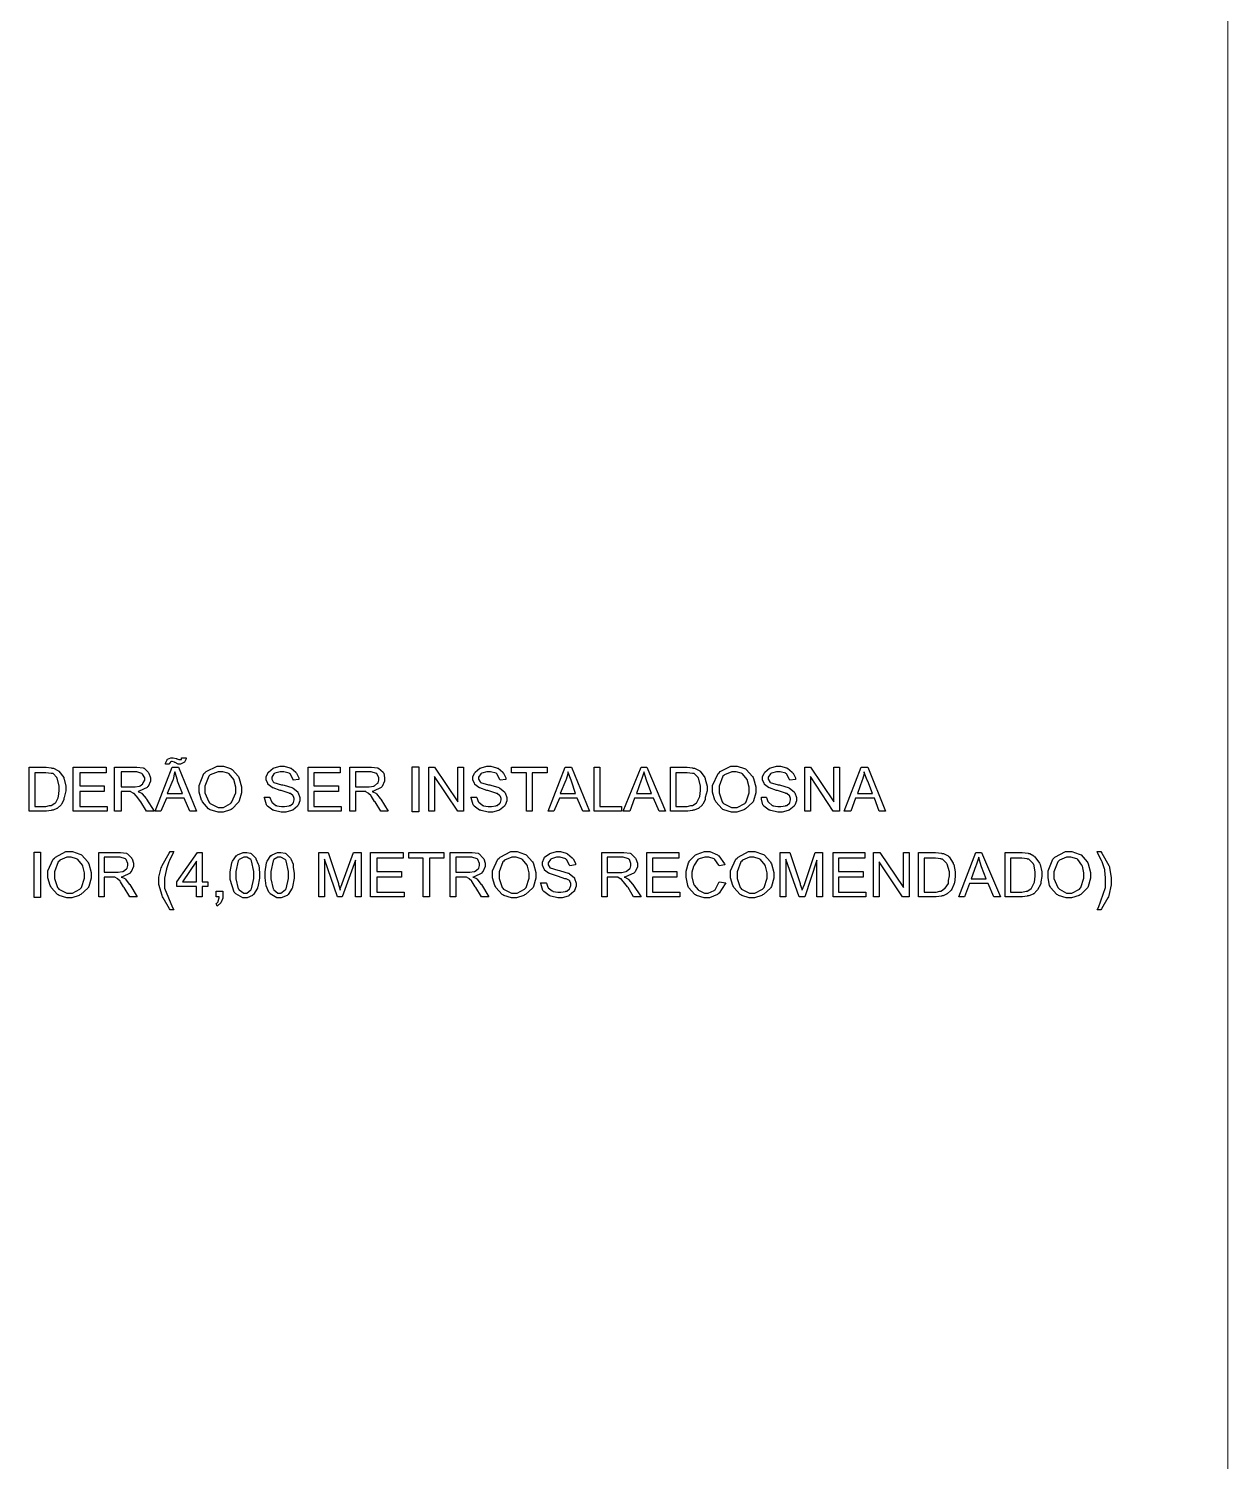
# Model space of a CAD drawing. Extents: x 0 to 210, y 0 to 297.
# Drawn here: x 156.3 to 210.4, y 64.2 to 128.8 of the extents above; entities that cross this region are included whole.
import ezdxf

# ---------------------------------------------------------------- set-up
doc = ezdxf.new("R2010")
doc.units = 0
doc.header["$MEASUREMENT"] = 0
doc.layers.add('C00-00-00-BLACK', color=7, linetype='Continuous')

msp = doc.modelspace()

# ---------------------------------------------------------------- linework, layer by layer
at = {"layer": 'C00-00-00-BLACK', "const_width": 0.0423}
msp.add_lwpolyline([(0.0427, -0.3886), (210.36, -0.3886), (210.36, 296.883), (0.0427, 296.883), (0.0427, -0.3886)], close=True, dxfattribs=at)
at = {"layer": 'C00-00-00-BLACK'}
for points in [[(162.436, 95.6649), (162.436, 95.7185), (162.509, 95.8674), (162.52, 95.8769), (162.53, 95.8991), (162.682, 95.9612), (162.733, 95.9612), (162.785, 95.9612), (162.921, 95.9309), (162.943, 95.9196), (162.953, 95.91), (163.04, 95.8769), (163.07, 95.8769), (163.091, 95.8769), (163.139, 95.8769), (163.155, 95.8769), (163.155, 95.8769), (163.155, 95.9404), (163.155, 95.9612), (163.366, 95.9612), (163.366, 95.9086), (163.292, 95.7612), (163.282, 95.7502), (163.271, 95.7407), (163.12, 95.6649), (163.07, 95.6649), (163.016, 95.6649), (162.88, 95.7407), (162.859, 95.7502), (162.848, 95.7612), (162.733, 95.7929), (162.733, 95.7929), (162.711, 95.7929), (162.647, 95.7612), (162.647, 95.7502), (162.647, 95.7502), (162.604, 95.6867), (162.604, 95.6649), (162.436, 95.6649)], [(156.286, 93.5468), (156.286, 95.5379), (156.967, 95.5379), (157.051, 95.5379), (157.284, 95.5075), (157.306, 95.4966), (157.379, 95.4966), (157.58, 95.3904), (157.602, 95.3685), (157.634, 95.3477), (157.845, 95.0627), (157.856, 95.0309), (157.865, 94.9992), (157.94, 94.6739), (157.94, 94.5653), (157.94, 94.4605), (157.865, 94.1737), (157.856, 94.1419), (157.856, 94.0675), (157.75, 93.865), (157.729, 93.8431), (157.718, 93.8223), (157.569, 93.6847), (157.559, 93.6734), (157.537, 93.6639), (157.364, 93.5881), (157.306, 93.5881), (157.284, 93.5785), (157.077, 93.5468), (157.009, 93.5468), (156.286, 93.5468)], [(156.541, 93.7577), (156.967, 93.7577), (157.04, 93.7577), (157.207, 93.8004), (157.263, 93.8004), (157.284, 93.8114), (157.453, 93.9176), (157.475, 93.9271), (157.485, 93.938), (157.591, 94.1518), (157.602, 94.1835), (157.612, 94.2054), (157.643, 94.4757), (157.643, 94.5653), (157.643, 94.6824), (157.569, 94.9992), (157.559, 95.0309), (157.537, 95.0627), (157.364, 95.2419), (157.306, 95.2419), (157.284, 95.2528), (157.045, 95.2846), (156.967, 95.2846), (156.541, 95.2846), (156.541, 93.7577)], [(158.279, 93.5468), (158.279, 95.5379), (159.763, 95.5379), (159.763, 95.2846), (158.575, 95.2846), (158.575, 94.6891), (159.679, 94.6891), (159.679, 94.4354), (158.575, 94.4354), (158.575, 93.7577), (159.806, 93.7577), (159.806, 93.5468), (158.279, 93.5468)], [(160.145, 93.5468), (160.145, 95.5379), (161.036, 95.5379), (161.141, 95.5379), (161.437, 95.5075), (161.459, 95.4966), (161.48, 95.4871), (161.66, 95.3064), (161.671, 95.2846), (161.681, 95.2638), (161.756, 95.0556), (161.756, 94.9854), (161.756, 94.9015), (161.649, 94.6686), (161.629, 94.6464), (161.607, 94.6146), (161.247, 94.4467), (161.206, 94.4354), (161.215, 94.4259), (161.364, 94.361), (161.375, 94.3501), (161.385, 94.3296), (161.564, 94.1186), (161.586, 94.0964), (161.925, 93.5468), (161.586, 93.5468), (161.332, 93.9698), (161.31, 93.992), (161.141, 94.2139), (161.12, 94.2234), (161.109, 94.2453), (161.022, 94.3501), (160.993, 94.3501), (160.982, 94.361), (160.876, 94.4259), (160.867, 94.4354), (160.867, 94.4354), (160.771, 94.4354), (160.74, 94.4354), (160.441, 94.4354), (160.441, 93.5468), (160.145, 93.5468)], [(160.441, 94.6464), (160.993, 94.6464), (161.066, 94.6464), (161.268, 94.6796), (161.29, 94.6891), (161.3, 94.7), (161.417, 94.7872), (161.417, 94.8161), (161.426, 94.827), (161.502, 94.947), (161.502, 94.9854), (161.502, 95.0503), (161.396, 95.2211), (161.375, 95.2419), (161.364, 95.2528), (161.149, 95.3273), (161.079, 95.3273), (160.441, 95.3273), (160.441, 94.6464)], [(161.968, 93.5468), (162.733, 95.5379), (163.029, 95.5379), (163.835, 93.5468), (163.539, 93.5468), (163.282, 94.1395), (162.477, 94.1395), (162.224, 93.5468), (161.968, 93.5468)], [(162.52, 94.3501), (163.198, 94.3501), (162.986, 94.9015), (162.975, 94.9441), (162.869, 95.2955), (162.859, 95.3273), (162.848, 95.2955), (162.784, 94.9745), (162.774, 94.9427), (162.52, 94.3501)], [(163.962, 94.5197), (163.962, 94.7113), (164.174, 95.2419), (164.217, 95.2846), (164.269, 95.3382), (164.771, 95.5809), (164.939, 95.5809), (165.054, 95.5809), (165.373, 95.4761), (165.404, 95.4539), (165.446, 95.4334), (165.733, 95.1135), (165.743, 95.0694), (165.764, 95.0281), (165.87, 94.6478), (165.87, 94.5197), (165.87, 94.3832), (165.764, 94.0125), (165.743, 93.9698), (165.722, 93.938), (165.446, 93.653), (165.404, 93.6308), (165.373, 93.6103), (165.046, 93.5041), (164.939, 93.5041), (164.811, 93.5041), (164.459, 93.6103), (164.428, 93.6308), (164.385, 93.653), (164.11, 93.9698), (164.09, 94.011), (164.068, 94.0537), (163.962, 94.404), (163.962, 94.5197)], [(164.217, 94.5197), (164.217, 94.3723), (164.396, 93.9698), (164.428, 93.9271), (164.459, 93.8953), (164.819, 93.7147), (164.939, 93.7147), (165.054, 93.7147), (165.373, 93.8953), (165.404, 93.9271), (165.436, 93.9698), (165.615, 94.3832), (165.615, 94.5197), (165.615, 94.6256), (165.541, 94.9219), (165.531, 94.9427), (165.52, 94.9745), (165.31, 95.232), (165.278, 95.2419), (165.256, 95.2638), (165.017, 95.3273), (164.939, 95.3273), (164.811, 95.3273), (164.459, 95.1879), (164.428, 95.1548), (164.396, 95.1234), (164.217, 94.6711), (164.217, 94.5197)], [(166.889, 94.1807), (167.142, 94.1807), (167.152, 94.1599), (167.217, 93.9807), (167.228, 93.9698), (167.237, 93.9493), (167.416, 93.8114), (167.439, 93.8004), (167.459, 93.7906), (167.667, 93.7577), (167.738, 93.7577), (167.811, 93.7577), (168.012, 93.7906), (168.034, 93.8004), (168.075, 93.8004), (168.192, 93.9063), (168.203, 93.9271), (168.213, 93.938), (168.246, 94.058), (168.246, 94.0964), (168.246, 94.1282), (168.213, 94.2139), (168.203, 94.2234), (168.192, 94.2453), (168.073, 94.3501), (168.034, 94.3501), (168.012, 94.361), (167.694, 94.4672), (167.651, 94.4771), (167.608, 94.488), (167.29, 94.5956), (167.269, 94.6051), (167.247, 94.6161), (167.068, 94.7526), (167.058, 94.773), (167.047, 94.7953), (166.973, 94.9702), (166.973, 95.0281), (166.973, 95.093), (167.047, 95.2638), (167.058, 95.2846), (167.079, 95.3163), (167.29, 95.4871), (167.312, 95.4966), (167.343, 95.5075), (167.605, 95.5809), (167.694, 95.5809), (167.789, 95.5809), (168.045, 95.5075), (168.077, 95.4966), (168.108, 95.4871), (168.319, 95.3064), (168.33, 95.2846), (168.351, 95.2638), (168.457, 95.0556), (168.457, 94.9854), (168.203, 94.9427), (168.192, 94.9745), (168.055, 95.232), (168.034, 95.2419), (168.023, 95.2638), (167.775, 95.3273), (167.694, 95.3273), (167.608, 95.3273), (167.375, 95.2638), (167.355, 95.2419), (167.332, 95.232), (167.228, 95.0793), (167.228, 95.0281), (167.228, 94.9868), (167.301, 94.8697), (167.312, 94.8588), (167.321, 94.8489), (167.673, 94.7431), (167.738, 94.7318), (167.79, 94.7222), (168.138, 94.6161), (168.161, 94.6051), (168.192, 94.5843), (168.404, 94.415), (168.415, 94.3928), (168.425, 94.3723), (168.5, 94.1656), (168.5, 94.0964), (168.5, 94.0234), (168.425, 93.8223), (168.415, 93.8004), (168.394, 93.7796), (168.181, 93.599), (168.161, 93.5881), (168.129, 93.5785), (167.867, 93.5041), (167.78, 93.5041), (167.663, 93.5041), (167.343, 93.5785), (167.312, 93.5881), (167.28, 93.599), (167.036, 93.7796), (167.016, 93.8004), (166.993, 93.8318), (166.898, 94.149), (166.889, 94.1807)], [(168.881, 93.5468), (168.881, 95.5379), (170.323, 95.5379), (170.323, 95.2846), (169.135, 95.2846), (169.135, 94.6891), (170.239, 94.6891), (170.239, 94.4354), (169.135, 94.4354), (169.135, 93.7577), (170.366, 93.7577), (170.366, 93.5468), (168.881, 93.5468)], [(170.749, 93.5468), (170.749, 95.5379), (171.637, 95.5379), (171.733, 95.5379), (171.997, 95.5075), (172.019, 95.4966), (172.04, 95.4871), (172.253, 95.3064), (172.275, 95.2846), (172.285, 95.2638), (172.318, 95.0556), (172.318, 94.9854), (172.318, 94.9015), (172.212, 94.6686), (172.192, 94.6464), (172.169, 94.6146), (171.817, 94.4467), (171.764, 94.4354), (171.785, 94.4259), (171.923, 94.361), (171.934, 94.3501), (171.954, 94.3296), (172.127, 94.1186), (172.149, 94.0964), (172.488, 93.5468), (172.149, 93.5468), (171.892, 93.9698), (171.87, 93.992), (171.733, 94.2139), (171.723, 94.2234), (171.712, 94.2453), (171.596, 94.3501), (171.596, 94.3501), (171.585, 94.361), (171.478, 94.4259), (171.468, 94.4354), (171.425, 94.4354), (171.33, 94.4354), (171.3, 94.4354), (171.003, 94.4354), (171.003, 93.5468), (170.749, 93.5468)], [(171.003, 94.6464), (171.553, 94.6464), (171.626, 94.6464), (171.839, 94.6796), (171.85, 94.6891), (171.87, 94.7), (172.008, 94.8062), (172.019, 94.8161), (172.03, 94.827), (172.063, 94.947), (172.063, 94.9854), (172.063, 95.0503), (171.986, 95.2211), (171.976, 95.2419), (171.954, 95.2528), (171.716, 95.3273), (171.637, 95.3273), (171.003, 95.3273), (171.003, 94.6464)], [(173.567, 95.5463), (173.863, 95.5463), (173.863, 93.5136), (173.567, 93.5136), (173.567, 95.5463)], [(174.311, 93.5468), (174.311, 95.5379), (174.567, 95.5379), (175.625, 93.9698), (175.625, 95.5379), (175.879, 95.5379), (175.879, 93.5468), (175.625, 93.5468), (174.567, 95.1149), (174.567, 93.5468), (174.311, 93.5468)], [(176.218, 94.1807), (176.471, 94.1807), (176.481, 94.1599), (176.546, 93.9807), (176.557, 93.9698), (176.567, 93.9493), (176.746, 93.8114), (176.768, 93.8004), (176.789, 93.7906), (176.997, 93.7577), (177.067, 93.7577), (177.14, 93.7577), (177.341, 93.7906), (177.363, 93.8004), (177.405, 93.8004), (177.522, 93.9063), (177.533, 93.9271), (177.542, 93.938), (177.575, 94.058), (177.575, 94.0964), (177.575, 94.1282), (177.542, 94.2139), (177.533, 94.2234), (177.522, 94.2453), (177.402, 94.3501), (177.363, 94.3501), (177.341, 94.361), (177.023, 94.4672), (176.98, 94.4771), (176.937, 94.488), (176.619, 94.5956), (176.598, 94.6051), (176.576, 94.6161), (176.397, 94.7526), (176.387, 94.773), (176.377, 94.7953), (176.302, 94.9702), (176.302, 95.0281), (176.302, 95.093), (176.377, 95.2638), (176.387, 95.2846), (176.408, 95.3163), (176.619, 95.4871), (176.641, 95.4966), (176.673, 95.5075), (176.935, 95.5809), (177.023, 95.5809), (177.118, 95.5809), (177.374, 95.5075), (177.406, 95.4966), (177.438, 95.4871), (177.648, 95.3064), (177.66, 95.2846), (177.68, 95.2638), (177.786, 95.0556), (177.786, 94.9854), (177.533, 94.9427), (177.522, 94.9745), (177.384, 95.232), (177.363, 95.2419), (177.352, 95.2638), (177.104, 95.3273), (177.023, 95.3273), (176.937, 95.3273), (176.705, 95.2638), (176.684, 95.2419), (176.662, 95.232), (176.557, 95.0793), (176.557, 95.0281), (176.557, 94.9868), (176.63, 94.8697), (176.641, 94.8588), (176.651, 94.8489), (177.002, 94.7431), (177.067, 94.7318), (177.119, 94.7222), (177.468, 94.6161), (177.49, 94.6051), (177.522, 94.5843), (177.734, 94.415), (177.745, 94.3928), (177.754, 94.3723), (177.829, 94.1656), (177.829, 94.0964), (177.829, 94.0234), (177.754, 93.8223), (177.745, 93.8004), (177.723, 93.7796), (177.511, 93.599), (177.49, 93.5881), (177.458, 93.5785), (177.196, 93.5041), (177.11, 93.5041), (176.992, 93.5041), (176.673, 93.5785), (176.641, 93.5881), (176.609, 93.599), (176.366, 93.7796), (176.345, 93.8004), (176.323, 93.8318), (176.228, 94.149), (176.218, 94.1807)], [(178.72, 93.5468), (178.72, 95.2846), (178.044, 95.2846), (178.044, 95.5379), (179.655, 95.5379), (179.655, 95.2846), (178.974, 95.2846), (178.974, 93.5468), (178.72, 93.5468)], [(179.698, 93.5468), (180.46, 95.5379), (180.756, 95.5379), (181.562, 93.5468), (181.266, 93.5468), (181.012, 94.1395), (180.205, 94.1395), (179.951, 93.5468), (179.698, 93.5468)], [(180.248, 94.3501), (180.927, 94.3501), (180.756, 94.9015), (180.734, 94.9441), (180.596, 95.2955), (180.586, 95.3273), (180.586, 95.232), (180.511, 94.9745), (180.501, 94.9427), (180.248, 94.3501)], [(181.774, 93.5468), (181.774, 95.5379), (182.028, 95.5379), (182.028, 93.7577), (183.005, 93.7577), (183.005, 93.5468), (181.774, 93.5468)], [(183.089, 93.5468), (183.896, 95.5379), (184.15, 95.5379), (184.999, 93.5468), (184.7, 93.5468), (184.446, 94.1395), (183.6, 94.1395), (183.385, 93.5468), (183.089, 93.5468)], [(183.684, 94.3501), (184.362, 94.3501), (184.15, 94.9029), (184.139, 94.9456), (184.033, 95.2955), (184.023, 95.3273), (184.012, 95.2955), (183.906, 94.9773), (183.896, 94.9456), (183.684, 94.3501)], [(185.211, 93.5468), (185.211, 95.5379), (185.891, 95.5379), (185.975, 95.5379), (186.207, 95.5075), (186.23, 95.4966), (186.303, 95.4966), (186.504, 95.3904), (186.526, 95.3685), (186.557, 95.3477), (186.768, 95.0627), (186.779, 95.0309), (186.789, 94.9992), (186.865, 94.6739), (186.865, 94.5653), (186.865, 94.4605), (186.789, 94.1737), (186.779, 94.1419), (186.779, 94.0675), (186.673, 93.865), (186.653, 93.8431), (186.642, 93.8223), (186.493, 93.6847), (186.483, 93.6734), (186.461, 93.6639), (186.287, 93.5881), (186.23, 93.5881), (186.207, 93.5785), (186.001, 93.5468), (185.933, 93.5468), (185.211, 93.5468)], [(185.465, 93.7577), (185.891, 93.7577), (185.964, 93.7577), (186.13, 93.8004), (186.187, 93.8004), (186.207, 93.8114), (186.377, 93.9176), (186.399, 93.9271), (186.408, 93.938), (186.515, 94.1518), (186.526, 94.1835), (186.535, 94.2054), (186.568, 94.4757), (186.568, 94.5653), (186.568, 94.6824), (186.493, 94.9992), (186.483, 95.0309), (186.461, 95.0627), (186.287, 95.2419), (186.23, 95.2419), (186.207, 95.2528), (185.969, 95.2846), (185.891, 95.2846), (185.465, 95.2846), (185.465, 93.7577)], [(187.118, 94.5197), (187.118, 94.7113), (187.361, 95.2419), (187.415, 95.2846), (187.456, 95.3382), (187.935, 95.5809), (188.095, 95.5809), (188.222, 95.5809), (188.56, 95.4761), (188.602, 95.4539), (188.634, 95.4334), (188.92, 95.1135), (188.941, 95.0694), (188.962, 95.0281), (189.068, 94.6478), (189.068, 94.5197), (189.068, 94.3832), (188.962, 94.0125), (188.941, 93.9698), (188.92, 93.938), (188.602, 93.653), (188.561, 93.6308), (188.528, 93.6103), (188.203, 93.5041), (188.095, 93.5041), (187.967, 93.5041), (187.626, 93.6103), (187.584, 93.6308), (187.553, 93.653), (187.266, 93.9698), (187.245, 94.011), (187.223, 94.0537), (187.118, 94.404), (187.118, 94.5197)], [(187.415, 94.5197), (187.415, 94.3723), (187.553, 93.9698), (187.584, 93.9271), (187.616, 93.8953), (187.976, 93.7147), (188.095, 93.7147), (188.222, 93.7147), (188.571, 93.8953), (188.602, 93.9271), (188.634, 93.9698), (188.772, 94.3832), (188.772, 94.5197), (188.772, 94.6256), (188.698, 94.9219), (188.688, 94.9427), (188.677, 94.9745), (188.464, 95.232), (188.433, 95.2419), (188.411, 95.2638), (188.174, 95.3273), (188.095, 95.3273), (187.978, 95.3273), (187.658, 95.1879), (187.627, 95.1548), (187.584, 95.1234), (187.415, 94.6711), (187.415, 94.5197)], [(189.326, 94.1807), (189.537, 94.1807), (189.546, 94.1599), (189.611, 93.9807), (189.622, 93.9698), (189.632, 93.9493), (189.811, 93.8114), (189.833, 93.8004), (189.854, 93.7906), (190.06, 93.7577), (190.129, 93.7577), (190.202, 93.7577), (190.404, 93.7906), (190.426, 93.8004), (190.467, 93.8004), (190.584, 93.9063), (190.595, 93.9271), (190.605, 93.938), (190.638, 94.058), (190.638, 94.0964), (190.638, 94.1282), (190.605, 94.2139), (190.595, 94.2234), (190.584, 94.2453), (190.464, 94.3501), (190.426, 94.3501), (190.404, 94.361), (190.087, 94.4672), (190.045, 94.4771), (190.003, 94.488), (189.684, 94.5956), (189.664, 94.6051), (189.641, 94.6161), (189.462, 94.7526), (189.453, 94.773), (189.442, 94.7953), (189.367, 94.9702), (189.367, 95.0281), (189.367, 95.093), (189.442, 95.2638), (189.453, 95.2846), (189.473, 95.3163), (189.684, 95.4871), (189.706, 95.4966), (189.738, 95.5075), (189.998, 95.5809), (190.087, 95.5809), (190.182, 95.5809), (190.446, 95.5075), (190.468, 95.4966), (190.5, 95.4871), (190.711, 95.3064), (190.722, 95.2846), (190.744, 95.2638), (190.851, 95.0556), (190.851, 94.9854), (190.595, 94.9427), (190.584, 94.9745), (190.446, 95.232), (190.426, 95.2419), (190.415, 95.2638), (190.168, 95.3273), (190.087, 95.3273), (190.001, 95.3273), (189.77, 95.2638), (189.749, 95.2419), (189.727, 95.232), (189.622, 95.0793), (189.622, 95.0281), (189.622, 94.9868), (189.695, 94.8697), (189.706, 94.8588), (189.716, 94.8489), (190.076, 94.7431), (190.129, 94.7318), (190.182, 94.7222), (190.53, 94.6161), (190.552, 94.6051), (190.584, 94.5843), (190.799, 94.415), (190.81, 94.3928), (190.82, 94.3723), (190.894, 94.1656), (190.894, 94.0964), (190.894, 94.0234), (190.82, 93.8223), (190.81, 93.8004), (190.799, 93.7796), (190.573, 93.599), (190.552, 93.5881), (190.521, 93.5785), (190.259, 93.5041), (190.172, 93.5041), (190.055, 93.5041), (189.738, 93.5785), (189.706, 93.5881), (189.674, 93.599), (189.431, 93.7796), (189.41, 93.8004), (189.388, 93.8318), (189.326, 94.0939), (189.326, 94.1807)], [(191.276, 93.5468), (191.276, 95.5379), (191.529, 95.5379), (192.591, 93.9698), (192.591, 95.5379), (192.844, 95.5379), (192.844, 93.5468), (192.548, 93.5468), (191.529, 95.1149), (191.529, 93.5468), (191.276, 93.5468)], [(193.056, 93.5468), (193.821, 95.5379), (194.117, 95.5379), (194.923, 93.5468), (194.624, 93.5468), (194.414, 94.1395), (193.566, 94.1395), (193.353, 93.5468), (193.056, 93.5468)], [(193.652, 94.3501), (194.328, 94.3501), (194.117, 94.9015), (194.095, 94.9441), (193.958, 95.2955), (193.948, 95.3273), (193.948, 95.232), (193.872, 94.9745), (193.862, 94.9427), (193.652, 94.3501)], [(156.507, 91.6947), (156.803, 91.6947), (156.803, 89.662), (156.507, 89.662), (156.507, 91.6947)], [(157.134, 90.6625), (157.134, 90.854), (157.376, 91.386), (157.43, 91.4273), (157.471, 91.4809), (157.949, 91.7236), (158.109, 91.7236), (158.236, 91.7236), (158.575, 91.6174), (158.618, 91.5956), (158.649, 91.5748), (158.935, 91.258), (158.957, 91.2153), (158.978, 91.1722), (159.083, 90.7905), (159.083, 90.6625), (159.083, 90.5245), (158.978, 90.1541), (158.957, 90.1114), (158.935, 90.0797), (158.616, 89.7957), (158.575, 89.7738), (158.543, 89.753), (158.217, 89.6454), (158.109, 89.6454), (157.981, 89.6454), (157.642, 89.753), (157.599, 89.7738), (157.567, 89.7957), (157.281, 90.1129), (157.26, 90.1541), (157.238, 90.1968), (157.134, 90.5468), (157.134, 90.6625)], [(157.43, 90.6625), (157.43, 90.515), (157.567, 90.1129), (157.599, 90.0698), (157.631, 90.0384), (157.989, 89.8578), (158.109, 89.8578), (158.236, 89.8578), (158.575, 90.0384), (158.618, 90.0698), (158.649, 90.1129), (158.787, 90.526), (158.787, 90.6625), (158.787, 90.7687), (158.712, 91.065), (158.702, 91.0855), (158.691, 91.1186), (158.48, 91.3751), (158.448, 91.3846), (158.426, 91.4065), (158.188, 91.4686), (158.109, 91.4686), (157.992, 91.4686), (157.674, 91.3324), (157.642, 91.2992), (157.599, 91.2675), (157.43, 90.8142), (157.43, 90.6625)], [(159.425, 89.6881), (159.425, 91.6809), (160.317, 91.6809), (160.412, 91.6809), (160.675, 91.6492), (160.697, 91.6383), (160.718, 91.6284), (160.898, 91.4495), (160.909, 91.4273), (160.93, 91.4065), (160.993, 91.2001), (160.993, 91.131), (160.993, 91.047), (160.887, 90.8142), (160.867, 90.7919), (160.845, 90.7602), (160.496, 90.5909), (160.444, 90.5799), (160.464, 90.5701), (160.602, 90.5069), (160.613, 90.4956), (160.634, 90.4752), (160.802, 90.2614), (160.824, 90.2395), (161.163, 89.6881), (160.824, 89.6881), (160.57, 90.1114), (160.548, 90.1333), (160.411, 90.3594), (160.401, 90.369), (160.39, 90.3912), (160.274, 90.4956), (160.274, 90.4956), (160.262, 90.5069), (160.154, 90.5701), (160.145, 90.5799), (160.145, 90.5799), (160.016, 90.5799), (159.975, 90.5799), (159.679, 90.5799), (159.679, 89.6881), (159.425, 89.6881)], [(159.679, 90.7919), (160.228, 90.7919), (160.303, 90.7919), (160.506, 90.8251), (160.528, 90.8346), (160.548, 90.8459), (160.686, 90.9518), (160.697, 90.9616), (160.707, 90.9726), (160.74, 91.0925), (160.74, 91.131), (160.74, 91.1945), (160.664, 91.3638), (160.654, 91.3846), (160.632, 91.3956), (160.395, 91.4686), (160.317, 91.4686), (159.679, 91.4686), (159.679, 90.7919)], [(162.647, 89.093), (162.615, 89.1371), (162.329, 89.6359), (162.308, 89.6881), (162.286, 89.7516), (162.14, 90.2437), (162.14, 90.4074), (162.14, 90.5676), (162.245, 90.9906), (162.267, 91.0428), (162.287, 91.0967), (162.604, 91.6601), (162.647, 91.7236), (162.816, 91.7236), (162.785, 91.6711), (162.614, 91.3211), (162.604, 91.2992), (162.594, 91.2675), (162.487, 90.9479), (162.477, 90.9161), (162.467, 90.8748), (162.393, 90.5245), (162.393, 90.4074), (162.393, 90.0797), (162.753, 89.2006), (162.816, 89.093), (162.647, 89.093)], [(163.835, 89.6881), (163.835, 90.1541), (162.943, 90.1541), (162.943, 90.3661), (163.878, 91.6809), (164.09, 91.6809), (164.09, 90.3661), (164.343, 90.3661), (164.343, 90.1541), (164.09, 90.1541), (164.09, 89.6881), (163.835, 89.6881)], [(163.835, 90.3661), (163.835, 91.2992), (163.198, 90.3661), (163.835, 90.3661)], [(165.362, 90.6625), (165.362, 90.8114), (165.436, 91.2153), (165.447, 91.258), (165.457, 91.2894), (165.636, 91.5444), (165.658, 91.554), (165.679, 91.5762), (165.949, 91.6809), (166.04, 91.6809), (166.103, 91.6809), (166.274, 91.6492), (166.296, 91.6383), (166.317, 91.6284), (166.496, 91.4495), (166.507, 91.4273), (166.517, 91.4065), (166.624, 91.1613), (166.635, 91.1281), (166.645, 91.1077), (166.677, 90.7743), (166.677, 90.6625), (166.677, 90.5245), (166.602, 90.1442), (166.592, 90.1114), (166.581, 90.0698), (166.401, 89.7957), (166.38, 89.7738), (166.358, 89.753), (166.118, 89.6454), (166.04, 89.6454), (165.923, 89.6454), (165.606, 89.826), (165.574, 89.8578), (165.542, 89.9005), (165.362, 90.4723), (165.362, 90.6625)], [(165.615, 90.6625), (165.615, 90.5041), (165.722, 90.0493), (165.743, 90.0271), (165.764, 89.9954), (165.971, 89.8578), (166.04, 89.8578), (166.103, 89.8578), (166.284, 89.9954), (166.296, 90.0271), (166.317, 90.0493), (166.423, 90.5097), (166.423, 90.6625), (166.423, 90.8332), (166.317, 91.3102), (166.296, 91.3419), (166.284, 91.3638), (166.1, 91.4686), (166.04, 91.4686), (165.965, 91.4686), (165.764, 91.3638), (165.743, 91.3419), (165.722, 91.3102), (165.615, 90.8251), (165.615, 90.6625)], [(166.931, 90.6625), (166.931, 90.8114), (166.993, 91.2153), (167.016, 91.258), (167.025, 91.2894), (167.196, 91.5444), (167.228, 91.554), (167.248, 91.5762), (167.485, 91.6809), (167.565, 91.6809), (167.64, 91.6809), (167.842, 91.6492), (167.864, 91.6383), (167.885, 91.6284), (168.055, 91.4495), (168.077, 91.4273), (168.086, 91.4065), (168.192, 91.1613), (168.203, 91.1281), (168.203, 91.0124), (168.246, 90.7507), (168.246, 90.6625), (168.246, 90.5245), (168.17, 90.1442), (168.161, 90.1114), (168.15, 90.0698), (167.971, 89.7957), (167.95, 89.7738), (167.928, 89.753), (167.655, 89.6454), (167.565, 89.6454), (167.459, 89.6454), (167.163, 89.826), (167.142, 89.8578), (167.1, 89.9005), (166.973, 90.1816), (166.931, 90.5425), (166.931, 90.6625)], [(167.185, 90.6625), (167.185, 90.5041), (167.29, 90.0493), (167.312, 90.0271), (167.321, 89.9954), (167.503, 89.8578), (167.565, 89.8578), (167.64, 89.8578), (167.842, 89.9954), (167.864, 90.0271), (167.885, 90.0493), (167.992, 90.5097), (167.992, 90.6625), (167.992, 90.8332), (167.885, 91.3102), (167.864, 91.3419), (167.842, 91.3638), (167.634, 91.4686), (167.565, 91.4686), (167.502, 91.4686), (167.321, 91.3638), (167.312, 91.3419), (167.29, 91.3102), (167.185, 90.8251), (167.185, 90.6625)], [(169.35, 89.6881), (169.35, 91.6809), (169.773, 91.6809), (170.239, 90.2808), (170.248, 90.2395), (170.312, 89.9954), (170.323, 89.9844), (170.323, 90.0589), (170.397, 90.249), (170.408, 90.2808), (170.918, 91.6809), (171.257, 91.6809), (171.257, 89.6881), (171.003, 89.6881), (171.003, 91.3419), (170.408, 89.6881), (170.196, 89.6881), (169.604, 91.3846), (169.604, 89.6881), (169.35, 89.6881)], [(171.68, 89.6881), (171.68, 91.6809), (173.164, 91.6809), (173.164, 91.4273), (171.976, 91.4273), (171.976, 90.8322), (173.08, 90.8322), (173.08, 90.5771), (171.976, 90.5771), (171.976, 89.9005), (173.207, 89.9005), (173.207, 89.6881), (171.68, 89.6881)], [(174.056, 89.6881), (174.056, 91.4273), (173.421, 91.4273), (173.421, 91.6809), (174.99, 91.6809), (174.99, 91.4273), (174.352, 91.4273), (174.352, 89.6881), (174.056, 89.6881)], [(175.286, 89.6881), (175.286, 91.6809), (176.178, 91.6809), (176.273, 91.6809), (176.538, 91.6492), (176.56, 91.6383), (176.58, 91.6284), (176.76, 91.4495), (176.771, 91.4273), (176.791, 91.4065), (176.856, 91.2001), (176.856, 91.131), (176.856, 91.047), (176.749, 90.8142), (176.728, 90.7919), (176.706, 90.7602), (176.357, 90.5909), (176.305, 90.5799), (176.325, 90.5701), (176.463, 90.5069), (176.474, 90.4956), (176.495, 90.4752), (176.664, 90.2614), (176.687, 90.2395), (177.024, 89.6881), (176.687, 89.6881), (176.432, 90.1114), (176.41, 90.1333), (176.272, 90.3594), (176.262, 90.369), (176.251, 90.3912), (176.135, 90.4956), (176.135, 90.4956), (176.124, 90.5069), (176.015, 90.5701), (176.006, 90.5799), (175.963, 90.5799), (175.868, 90.5799), (175.836, 90.5799), (175.54, 90.5799), (175.54, 89.6881), (175.286, 89.6881)], [(175.54, 90.7919), (176.091, 90.7919), (176.166, 90.7919), (176.368, 90.8251), (176.39, 90.8346), (176.411, 90.8459), (176.549, 90.9518), (176.56, 90.9616), (176.57, 90.9726), (176.601, 91.0925), (176.601, 91.131), (176.601, 91.1945), (176.527, 91.3638), (176.517, 91.3846), (176.495, 91.3956), (176.257, 91.4686), (176.178, 91.4686), (175.54, 91.4686), (175.54, 90.7919)], [(177.194, 90.6625), (177.194, 90.854), (177.436, 91.386), (177.49, 91.4273), (177.531, 91.4809), (178.011, 91.7236), (178.171, 91.7236), (178.297, 91.7236), (178.635, 91.6174), (178.678, 91.5956), (178.709, 91.5748), (178.995, 91.258), (179.017, 91.2153), (179.038, 91.1722), (179.144, 90.7905), (179.144, 90.6625), (179.144, 90.5245), (179.038, 90.1541), (179.017, 90.1114), (178.995, 90.0797), (178.678, 89.7957), (178.636, 89.7738), (178.605, 89.753), (178.278, 89.6454), (178.171, 89.6454), (178.043, 89.6454), (177.702, 89.753), (177.66, 89.7738), (177.628, 89.7957), (177.341, 90.1129), (177.321, 90.1541), (177.298, 90.1968), (177.194, 90.5468), (177.194, 90.6625)], [(177.49, 90.6625), (177.49, 90.515), (177.628, 90.1129), (177.66, 90.0698), (177.691, 90.0384), (178.051, 89.8578), (178.171, 89.8578), (178.297, 89.8578), (178.635, 90.0384), (178.678, 90.0698), (178.709, 90.1129), (178.847, 90.526), (178.847, 90.6625), (178.847, 90.7687), (178.773, 91.065), (178.763, 91.0855), (178.752, 91.1186), (178.542, 91.3751), (178.51, 91.3846), (178.488, 91.4065), (178.249, 91.4686), (178.171, 91.4686), (178.054, 91.4686), (177.734, 91.3324), (177.702, 91.2992), (177.66, 91.2675), (177.49, 90.8142), (177.49, 90.6625)], [(179.359, 90.3235), (179.612, 90.3235), (179.622, 90.303), (179.687, 90.1224), (179.698, 90.1114), (179.707, 90.0906), (179.886, 89.9527), (179.909, 89.9418), (179.929, 89.9322), (180.136, 89.9005), (180.205, 89.9005), (180.278, 89.9005), (180.479, 89.9322), (180.501, 89.9418), (180.542, 89.9418), (180.659, 90.0493), (180.671, 90.0698), (180.682, 90.0811), (180.716, 90.201), (180.716, 90.2395), (180.716, 90.2822), (180.682, 90.387), (180.671, 90.4074), (180.659, 90.4187), (180.509, 90.4931), (180.46, 90.4931), (180.449, 90.5041), (180.162, 90.6103), (180.121, 90.6198), (180.078, 90.6307), (179.76, 90.7369), (179.739, 90.7464), (179.717, 90.7577), (179.538, 90.8953), (179.528, 90.9161), (179.517, 90.938), (179.443, 91.1144), (179.443, 91.1722), (179.443, 91.2467), (179.517, 91.4368), (179.528, 91.4686), (179.549, 91.4908), (179.76, 91.6284), (179.782, 91.6383), (179.813, 91.6492), (180.075, 91.7236), (180.163, 91.7236), (180.259, 91.7236), (180.512, 91.6492), (180.544, 91.6383), (180.575, 91.6284), (180.789, 91.4495), (180.8, 91.4273), (180.821, 91.4065), (180.927, 91.1987), (180.927, 91.1281), (180.671, 91.0855), (180.659, 91.1186), (180.522, 91.3751), (180.501, 91.3846), (180.49, 91.4065), (180.245, 91.4686), (180.163, 91.4686), (180.078, 91.4686), (179.845, 91.4065), (179.824, 91.3846), (179.802, 91.3751), (179.698, 91.2234), (179.698, 91.1722), (179.698, 91.1296), (179.771, 91.011), (179.782, 91.0001), (179.791, 90.9906), (180.141, 90.8844), (180.205, 90.8734), (180.257, 90.8636), (180.606, 90.7577), (180.628, 90.7464), (180.659, 90.726), (180.874, 90.5577), (180.885, 90.5358), (180.895, 90.515), (180.969, 90.3083), (180.969, 90.2395), (180.969, 90.1651), (180.895, 89.964), (180.885, 89.9418), (180.864, 89.9213), (180.65, 89.7421), (180.628, 89.7308), (180.596, 89.7213), (180.334, 89.6454), (180.248, 89.6454), (180.13, 89.6454), (179.813, 89.7213), (179.782, 89.7308), (179.75, 89.7421), (179.506, 89.9213), (179.485, 89.9418), (179.463, 89.9749), (179.368, 90.2917), (179.359, 90.3235)], [(182.113, 89.6881), (182.113, 91.6809), (183.002, 91.6809), (183.108, 91.6809), (183.396, 91.6492), (183.428, 91.6383), (183.449, 91.6284), (183.628, 91.4495), (183.639, 91.4273), (183.648, 91.4065), (183.724, 91.1987), (183.724, 91.1281), (183.724, 91.0442), (183.618, 90.8114), (183.598, 90.7891), (183.566, 90.7577), (183.184, 90.588), (183.132, 90.5771), (183.152, 90.5676), (183.29, 90.5041), (183.301, 90.4931), (183.322, 90.4723), (183.501, 90.2614), (183.512, 90.2395), (183.894, 89.6881), (183.555, 89.6881), (183.301, 90.1114), (183.279, 90.1333), (183.097, 90.3566), (183.086, 90.3661), (183.075, 90.3884), (182.988, 90.4931), (182.959, 90.4931), (182.948, 90.5041), (182.842, 90.5676), (182.833, 90.5771), (182.801, 90.5771), (182.729, 90.5771), (182.706, 90.5771), (182.367, 90.5771), (182.367, 89.6881), (182.113, 89.6881)], [(182.367, 90.7891), (182.959, 90.7891), (183.023, 90.7891), (183.205, 90.8223), (183.216, 90.8322), (183.236, 90.8431), (183.374, 90.9493), (183.385, 90.9588), (183.395, 90.9697), (183.428, 91.0897), (183.428, 91.1281), (183.428, 91.1931), (183.363, 91.3638), (183.342, 91.3846), (183.32, 91.3956), (183.081, 91.4686), (183.002, 91.4686), (182.367, 91.4686), (182.367, 90.7891)], [(184.15, 89.6881), (184.15, 91.6809), (185.591, 91.6809), (185.591, 91.4273), (184.404, 91.4273), (184.404, 90.8322), (185.507, 90.8322), (185.507, 90.5771), (184.404, 90.5771), (184.404, 89.9005), (185.634, 89.9005), (185.634, 89.6881), (184.15, 89.6881)], [(187.415, 90.3661), (187.711, 90.3235), (187.689, 90.2712), (187.415, 89.8469), (187.373, 89.8151), (187.34, 89.7834), (186.983, 89.6454), (186.865, 89.6454), (186.737, 89.6454), (186.385, 89.753), (186.353, 89.7738), (186.311, 89.7957), (186.037, 90.1129), (186.016, 90.1541), (186.005, 90.1968), (185.93, 90.5771), (185.93, 90.7038), (185.93, 90.8431), (186.035, 91.2153), (186.057, 91.258), (186.067, 91.2894), (186.353, 91.5748), (186.396, 91.5956), (186.428, 91.6174), (186.755, 91.7236), (186.865, 91.7236), (186.992, 91.7236), (187.34, 91.5857), (187.373, 91.554), (187.405, 91.5335), (187.647, 91.1712), (187.67, 91.1281), (187.415, 91.0855), (187.392, 91.1186), (187.224, 91.3751), (187.204, 91.3846), (187.182, 91.4065), (186.943, 91.4686), (186.865, 91.4686), (186.768, 91.4686), (186.504, 91.4065), (186.483, 91.3846), (186.45, 91.3638), (186.279, 91.1186), (186.269, 91.0855), (186.259, 91.0537), (186.184, 90.7919), (186.184, 90.7038), (186.184, 90.588), (186.259, 90.2712), (186.269, 90.2395), (186.279, 90.2077), (186.461, 89.9954), (186.483, 89.9844), (186.515, 89.964), (186.745, 89.8578), (186.822, 89.8578), (186.917, 89.8578), (187.182, 89.964), (187.204, 89.9844), (187.235, 90.0067), (187.404, 90.3249), (187.415, 90.3661)], [(187.926, 90.6625), (187.926, 90.854), (188.168, 91.386), (188.222, 91.4273), (188.263, 91.4809), (188.742, 91.7236), (188.902, 91.7236), (189.028, 91.7236), (189.367, 91.6174), (189.41, 91.5956), (189.442, 91.5748), (189.727, 91.258), (189.749, 91.2153), (189.77, 91.1722), (189.876, 90.7905), (189.876, 90.6625), (189.876, 90.5245), (189.77, 90.1541), (189.749, 90.1114), (189.727, 90.0797), (189.409, 89.7957), (189.367, 89.7738), (189.335, 89.753), (189.009, 89.6454), (188.902, 89.6454), (188.773, 89.6454), (188.434, 89.753), (188.391, 89.7738), (188.36, 89.7957), (188.073, 90.1129), (188.053, 90.1541), (188.031, 90.1968), (187.926, 90.5468), (187.926, 90.6625)], [(188.222, 90.6625), (188.222, 90.515), (188.36, 90.1129), (188.391, 90.0698), (188.423, 90.0384), (188.782, 89.8578), (188.902, 89.8578), (189.028, 89.8578), (189.367, 90.0384), (189.41, 90.0698), (189.442, 90.1129), (189.58, 90.526), (189.58, 90.6625), (189.58, 90.7687), (189.504, 91.065), (189.494, 91.0855), (189.483, 91.1186), (189.272, 91.3751), (189.241, 91.3846), (189.218, 91.4065), (188.98, 91.4686), (188.902, 91.4686), (188.784, 91.4686), (188.464, 91.3324), (188.433, 91.2992), (188.39, 91.2675), (188.222, 90.8142), (188.222, 90.6625)], [(190.172, 89.6881), (190.172, 91.6809), (190.595, 91.6809), (191.064, 90.2808), (191.073, 90.2395), (191.148, 90.0493), (191.148, 89.9844), (191.157, 89.9954), (191.265, 90.249), (191.276, 90.2808), (191.74, 91.6809), (192.079, 91.6809), (192.079, 89.6881), (191.826, 89.6881), (191.826, 91.3419), (191.276, 89.6881), (191.021, 89.6881), (190.426, 91.3846), (190.426, 89.6881), (190.172, 89.6881)], [(192.548, 89.6881), (192.548, 91.6809), (193.989, 91.6809), (193.989, 91.4273), (192.801, 91.4273), (192.801, 90.8322), (193.905, 90.8322), (193.905, 90.5771), (192.801, 90.5771), (192.801, 89.9005), (194.032, 89.9005), (194.032, 89.6881), (192.548, 89.6881)], [(194.371, 89.6881), (194.371, 91.6809), (194.667, 91.6809), (195.728, 90.1114), (195.728, 91.6809), (195.982, 91.6809), (195.982, 89.6881), (195.685, 89.6881), (194.624, 91.258), (194.624, 89.6881), (194.371, 89.6881)], [(196.405, 89.6881), (196.405, 91.6809), (197.083, 91.6809), (197.178, 91.6809), (197.441, 91.6492), (197.463, 91.6383), (197.538, 91.6383), (197.74, 91.5335), (197.762, 91.5113), (197.783, 91.4908), (197.963, 91.204), (197.975, 91.1722), (197.995, 91.1408), (198.059, 90.8142), (198.059, 90.7038), (198.059, 90.599), (198.027, 90.3125), (198.017, 90.2808), (198.006, 90.249), (197.9, 90.0067), (197.89, 89.9844), (197.868, 89.964), (197.699, 89.826), (197.678, 89.8151), (197.667, 89.8052), (197.514, 89.7308), (197.463, 89.7308), (197.441, 89.7213), (197.204, 89.6881), (197.126, 89.6881), (196.405, 89.6881)], [(196.66, 89.9005), (197.126, 89.9005), (197.199, 89.9005), (197.365, 89.9418), (197.422, 89.9418), (197.443, 89.9527), (197.58, 90.0603), (197.592, 90.0698), (197.612, 90.0811), (197.751, 90.2917), (197.762, 90.3235), (197.762, 90.4187), (197.805, 90.6336), (197.805, 90.7038), (197.805, 90.8209), (197.699, 91.1518), (197.678, 91.1722), (197.667, 91.204), (197.483, 91.3846), (197.422, 91.3846), (197.411, 91.3956), (197.164, 91.4273), (197.083, 91.4273), (196.66, 91.4273), (196.66, 89.9005)], [(198.231, 89.6881), (198.996, 91.6809), (199.249, 91.6809), (200.099, 89.6881), (199.8, 89.6881), (199.546, 90.2808), (198.699, 90.2808), (198.487, 89.6881), (198.231, 89.6881)], [(198.785, 90.4931), (199.461, 90.4931), (199.249, 91.0428), (199.238, 91.0869), (199.132, 91.4481), (199.122, 91.4686), (199.111, 91.4368), (199.005, 91.1186), (198.996, 91.0855), (198.785, 90.4931)], [(200.308, 89.6881), (200.308, 91.6809), (200.988, 91.6809), (201.083, 91.6809), (201.346, 91.6492), (201.369, 91.6383), (201.432, 91.6383), (201.613, 91.5335), (201.623, 91.5113), (201.655, 91.4908), (201.866, 91.204), (201.877, 91.1722), (201.887, 91.1408), (201.961, 90.8142), (201.961, 90.7038), (201.961, 90.599), (201.92, 90.3609), (201.92, 90.2808), (201.909, 90.249), (201.771, 90.0067), (201.75, 89.9844), (201.739, 89.964), (201.602, 89.826), (201.581, 89.8151), (201.57, 89.8052), (201.388, 89.7308), (201.327, 89.7308), (201.305, 89.7213), (201.099, 89.6881), (201.031, 89.6881), (200.308, 89.6881)], [(200.562, 89.9005), (200.988, 89.9005), (201.072, 89.9005), (201.263, 89.9418), (201.327, 89.9418), (201.337, 89.9527), (201.486, 90.0603), (201.497, 90.0698), (201.506, 90.0811), (201.613, 90.2917), (201.623, 90.3235), (201.633, 90.3457), (201.665, 90.6142), (201.665, 90.7038), (201.665, 90.8209), (201.602, 91.1518), (201.581, 91.1722), (201.559, 91.204), (201.385, 91.3846), (201.327, 91.3846), (201.305, 91.3956), (201.067, 91.4273), (200.988, 91.4273), (200.562, 91.4273), (200.562, 89.9005)], [(202.257, 90.6625), (202.257, 90.854), (202.47, 91.386), (202.512, 91.4273), (202.555, 91.4809), (203.032, 91.7236), (203.192, 91.7236), (203.319, 91.7236), (203.658, 91.6174), (203.7, 91.5956), (203.742, 91.5748), (204.02, 91.258), (204.042, 91.2153), (204.063, 91.1722), (204.169, 90.7905), (204.169, 90.6625), (204.169, 90.5245), (204.063, 90.1541), (204.042, 90.1114), (204.02, 90.0797), (203.732, 89.7957), (203.7, 89.7738), (203.658, 89.753), (203.308, 89.6454), (203.192, 89.6454), (203.065, 89.6454), (202.726, 89.753), (202.685, 89.7738), (202.651, 89.7957), (202.364, 90.1129), (202.343, 90.1541), (202.321, 90.1968), (202.257, 90.5468), (202.257, 90.6625)], [(202.512, 90.6625), (202.512, 90.515), (202.694, 90.1129), (202.726, 90.0698), (202.758, 90.0384), (203.083, 89.8578), (203.192, 89.8578), (203.319, 89.8578), (203.668, 90.0384), (203.7, 90.0698), (203.732, 90.1129), (203.87, 90.526), (203.87, 90.6625), (203.87, 90.7687), (203.805, 91.065), (203.784, 91.0855), (203.773, 91.1186), (203.594, 91.3751), (203.574, 91.3846), (203.542, 91.4065), (203.279, 91.4686), (203.192, 91.4686), (203.075, 91.4686), (202.758, 91.3324), (202.726, 91.2992), (202.694, 91.2675), (202.512, 90.8142), (202.512, 90.6625)], [(204.634, 89.093), (204.465, 89.093), (204.529, 89.2006), (204.845, 90.1058), (204.845, 90.4074), (204.845, 90.5358), (204.814, 90.8748), (204.804, 90.9161), (204.793, 90.9479), (204.686, 91.2675), (204.676, 91.2992), (204.665, 91.3211), (204.486, 91.6711), (204.465, 91.7236), (204.634, 91.7236), (204.676, 91.6601), (204.993, 91.0967), (205.015, 91.0428), (205.025, 90.9906), (205.1, 90.5538), (205.1, 90.4074), (205.1, 90.2286), (204.993, 89.7516), (204.972, 89.6881), (204.95, 89.6359), (204.666, 89.1371), (204.634, 89.093)], [(164.724, 89.6881), (164.724, 89.9418), (165.023, 89.9418), (165.023, 89.6881), (165.023, 89.625), (164.948, 89.4457), (164.939, 89.4348), (164.928, 89.414), (164.787, 89.2761), (164.767, 89.2651), (164.724, 89.3921), (164.744, 89.3921), (164.809, 89.4567), (164.809, 89.4775), (164.82, 89.4884), (164.853, 89.6387), (164.853, 89.6881), (164.724, 89.6881)]]:
    msp.add_lwpolyline(points, close=True, dxfattribs=at)

doc.saveas('drawing.dxf')
